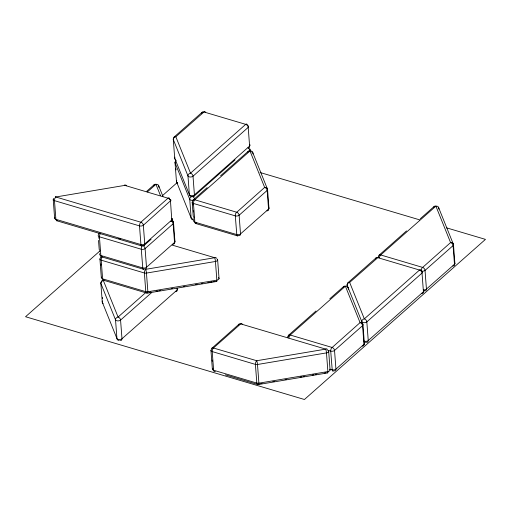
<?xml version="1.0" encoding="UTF-8"?>
<svg xmlns="http://www.w3.org/2000/svg" width="511" height="511" viewBox="0 0 511 511"><rect width="100%" height="100%" fill="white"/><g stroke="black" fill="none" stroke-linecap="round" stroke-linejoin="round"><path stroke-width="0.77" d="M216.638 280.884L216.453 281.063A2.779 0.396 80.5 0 0 216.856 280.156A2.779 1.495 -4.3 0 0 218.401 277.652M239.11 324.089L211.599 348.521A3.111 2.14 48.5 0 0 211.407 349.217L211.401 349.556A2.779 1.495 -4.3 0 0 212.218 351.581L213.624 370.258A2.779 1.354 -73.5 0 0 215.303 371.261M205.358 112.133A3.111 1.514 -73.5 0 0 205.288 111.992L204.879 111.602A2.478 1.207 -73.5 0 0 204.432 111.596L175.835 136.744A2.779 1.91 48.5 0 0 173.689 138.392A2.779 1.495 -4.3 0 0 173.299 139.535L174.705 158.212L189.383 194.646A2.779 2.306 -21.9 0 0 192.27 196.524L193.426 196.601A2.319 1.61 50.1 0 0 193.854 196.396L235.066 159.879M174.245 136.942L202.279 112.145M146.778 191.242L154.36 184.528M147.334 191.964L155.957 184.337A2.779 2.306 -21.9 0 1 158.838 186.215L162.971 196.46M99.632 251.208L25.55 316.731L304.435 399.493L485.45 239.378L446.48 227.817M162.357 195.726L177.291 182.51M194.423 194.921L193.011 176.199A2.779 1.91 48.5 0 0 190.514 173.178L175.835 136.744A2.779 2.306 -21.9 0 0 173.299 139.535L187.978 175.969L189.383 194.646A2.779 1.495 -4.3 0 0 191.593 195.687A2.779 1.495 -4.3 0 0 194.416 194.883L249.604 146.063A2.779 1.495 -4.3 0 0 249.643 144.466M193.19 199.986L207.166 187.626M220.611 175.733L248.384 151.173M248.806 151.754L249.956 150.732A2.779 1.495 -4.3 0 0 249.662 148.918M144.326 245.248L151.077 239.276M145.667 292.65L118.073 317.056A2.779 2.306 -21.9 0 0 115.537 319.848L116.942 338.531A2.779 2.306 -21.9 0 0 119.299 340.454M151.614 292.624L120.57 320.084A2.779 1.495 -4.3 0 1 117.747 320.889A2.779 1.495 -4.3 0 1 115.537 319.848L100.859 283.42A2.779 1.495 -4.3 0 1 101.242 282.276A2.779 1.91 48.5 0 1 103.394 280.628L118.073 317.056A2.779 1.91 48.5 0 1 120.57 320.084L122.014 339.074L121.414 340.281A2.319 1.61 50.1 0 1 120.986 340.479L120.366 340.518M288.606 335.216L316.022 310.963M329.787 298.788L343.794 286.403M348.061 282.628L376.096 257.831M379.117 255.161L406.532 230.908M420.298 218.734L434.305 206.342M287.604 337.522A2.779 1.495 -4.3 0 1 288.051 336.666L289.2 335.65M193.854 196.396L194.448 195.151M211.944 348.087L212.097 347.978A2.478 1.705 48.5 0 1 212.71 347.799L256.746 360.728L325.731 349.128A2.779 1.354 -73.5 0 1 327.353 349.722M144.243 269.003L144.128 269.08A3.111 1.514 -73.5 0 1 143.61 269.271L101.523 256.816M57.385 220.484L56.785 220.733A2.319 1.118 -72.1 0 1 56.472 220.656L55.891 219.334L54.485 200.651A2.779 1.495 -4.3 0 1 53.866 198.472M145.718 269.316A2.779 0.396 80.5 0 1 146.465 273.085L147.871 291.762A2.779 0.396 80.5 0 1 147.468 292.662A2.779 1.354 -73.5 0 1 145.788 291.666L144.383 272.983A2.779 1.354 -73.5 0 1 145.718 269.316L214.703 257.71A2.779 1.354 -73.5 0 1 216.325 258.31M149.627 292.305L151.064 292.062M156.091 291.213L157.529 290.97M158.966 290.733L160.403 290.491M171.185 288.677L172.622 288.434M183.398 286.62L184.835 286.377M195.617 284.57L197.054 284.327M201.366 283.599L202.803 283.356M207.83 282.513L209.267 282.27M210.704 282.027L212.142 281.785M213.579 281.548L215.016 281.305M147.762 293.065L216.747 281.465M260.655 383.716L262.092 383.474M272.874 381.66L274.311 381.417M285.087 379.603L286.524 379.366M300.181 377.067L301.618 376.824M303.055 376.581L304.492 376.345M312.393 375.01L313.831 374.774M315.268 374.531L316.705 374.288M324.613 372.96L326.05 372.717M258.79 384.476L327.775 372.877M423.421 291.085L423.549 291.085A3.111 1.514 -73.5 0 0 424.066 290.893L424.296 290.727A2.779 1.91 48.5 0 0 426.442 289.079L454.483 264.283A2.779 1.495 -4.3 0 0 454.867 263.139L453.461 244.456L438.783 208.028A2.779 1.495 -4.3 0 0 438.151 207.383M101.932 256.388L101.676 256.388A2.478 1.705 48.5 0 0 101.069 256.567L100.571 257.11A3.111 2.14 48.5 0 0 100.373 257.8L100.373 258.144A2.779 1.495 -4.3 0 0 101.191 260.169L102.596 278.846A2.779 1.354 -73.5 0 0 104.059 280.015M195.541 223.454L237.628 235.91A3.111 1.514 -73.5 0 0 238.145 235.724L238.375 235.552A2.779 1.91 48.5 0 0 240.521 233.91L268.556 209.108A2.779 1.495 -4.3 0 0 268.946 207.964L267.54 189.287L252.862 152.853A2.779 1.495 -4.3 0 0 251.584 151.959M56.561 220.701L141.681 245.9M260.048 172.494L419.742 219.877M172.188 245.095L214.703 257.71A2.779 0.396 80.5 0 1 215.45 261.479L216.856 280.156L147.871 291.762A2.779 1.495 -4.3 0 1 145.788 291.666L102.596 278.846A2.779 1.495 -4.3 0 1 101.542 277.077M118.303 238.356L120.583 239.033M145.443 292.062L147.468 292.662M103.279 280.162L146.548 293.001M328.088 350.329L330.7 351.102A2.779 1.495 -4.3 0 0 334.533 350.457L362.567 325.66A2.779 1.495 -4.3 0 0 362.951 324.517L347.122 285.221A2.779 1.495 -4.3 0 1 347.506 284.078A2.779 1.91 48.5 0 1 349.652 282.43L378.255 257.282A2.478 1.207 -73.5 0 1 378.696 257.288L379.105 257.672A3.111 1.514 -73.5 0 1 379.181 257.819M330.144 369.198L332.105 369.779A2.779 1.495 -4.3 0 0 335.938 369.134L363.973 344.337A2.779 1.495 -4.3 0 0 364.356 343.194L362.951 324.517A2.779 2.306 -21.9 0 0 360.07 322.633L345.385 286.205A2.779 1.91 48.5 0 0 343.245 287.438M225.396 374.857L257.576 384.419M237.372 235.884L237.13 235.756A2.478 1.207 -73.5 0 1 236.842 235.328L235.277 215.508A3.111 1.514 -73.5 0 1 235.386 214.594L235.686 213.572A2.478 1.207 -73.5 0 1 236.076 212.838L264.653 187.409L249.975 150.975A2.779 1.91 48.5 0 0 247.867 152.003M143.348 269.246L143.112 269.118A2.478 1.207 -73.5 0 1 142.825 268.69L141.26 248.863A3.111 1.514 -73.5 0 1 141.362 247.95L141.668 246.928A2.478 1.207 -73.5 0 1 142.058 246.193L142.601 245.561A2.779 1.91 48.5 0 0 144.747 243.919L171.9 219.902A2.779 1.495 -4.3 0 0 171.983 218.344M268.486 206.827L268.946 207.964A2.779 2.306 -21.9 0 1 267.553 210.334M171.913 218.657L173.523 222.643L174.922 241.326A2.779 1.495 -4.3 0 1 174.538 242.47A2.779 1.91 48.5 0 1 172.903 244.207M160.543 195.719L155.957 184.337A2.779 1.91 48.5 0 0 153.798 185.774M174.468 240.183L174.922 241.326A2.779 2.306 -21.9 0 1 173.536 243.696M212.844 368.552L212.806 368.233A2.779 1.495 -4.3 0 0 213.624 370.258L256.816 383.078A2.779 1.495 -4.3 0 0 258.898 383.173L327.883 371.574A2.779 1.495 -4.3 0 0 329.767 369.319M330.08 370.015L328.662 351.159M219.053 278.604L217.629 259.741M53.233 199.622L54.626 218.12M438.872 209.197L438.783 208.028A2.779 2.306 -21.9 0 0 435.896 206.15A2.779 1.91 48.5 0 0 433.788 207.179M421.147 270.645A2.779 1.354 -73.5 0 0 419.525 270.044L364.337 318.864A2.779 2.306 -21.9 0 0 361.801 321.649L361.89 322.818M347.774 287.521A2.779 1.495 -4.3 0 1 348.272 288.083L348.361 289.252M347.205 286.39L347.122 285.221A2.779 2.306 -21.9 0 1 349.652 282.43L364.337 318.864A2.779 1.91 48.5 0 1 366.834 321.885L368.271 340.875L367.677 342.083A2.319 1.61 50.1 0 1 367.249 342.287L366.093 342.21A2.779 2.306 -21.9 0 1 364.126 341.846M252.945 154.022L252.862 152.853A2.779 2.306 -21.9 0 0 249.975 150.975L194.787 199.788A2.779 1.91 48.5 0 0 192.634 201.436A2.779 1.495 -4.3 0 0 193.452 203.461L194.857 222.138A2.779 1.354 -73.5 0 0 196.467 223.198M212.193 360.063L212.276 361.232M210.954 350.399L212.359 369.076M192.813 203.774L192.903 204.937M193.337 210.775L193.426 211.944M193.778 216.613L193.867 217.782M192.187 202.299L193.241 216.236M176.059 160.25A2.779 1.91 48.5 0 0 175.439 161.738L175.529 162.907M175.969 168.745L176.059 169.914M177.081 288.779L177.164 289.948A2.779 1.91 48.5 0 1 175.529 291.685M158.927 187.384L158.838 186.215A2.779 1.495 -4.3 0 0 158.206 185.57M98.795 237.13L98.879 238.298M99.76 249.968L99.843 251.137M100.814 263.983L100.897 265.145M98.527 240.387L99.217 249.598M99.926 258.988L101.331 277.665M102.385 297.453L102.475 298.616M194.697 199.111A2.779 1.91 48.5 0 0 192.27 196.524A2.779 2.306 -21.9 0 0 189.734 199.316L191.14 217.993A2.779 2.306 -21.9 0 0 193.369 219.915M247.33 124.959A2.779 1.354 -73.5 0 0 245.702 124.358L203.87 111.947A2.779 1.91 48.5 0 0 201.73 113.18M175.529 159.668A2.779 2.306 -21.9 0 1 174.705 158.212A2.779 1.495 -4.3 0 1 175.018 157.133M248.135 147.807A2.779 1.91 48.5 0 0 249.604 146.063L248.205 127.386A2.779 1.495 -4.3 0 0 248.078 125.674M196.543 223.141A2.779 1.91 48.5 0 1 196.365 223.083M193.905 220.247A2.779 1.495 -4.3 0 0 194.857 222.138L236.689 234.555A2.779 1.495 -4.3 0 0 240.521 233.91L239.116 215.227A2.779 1.91 48.5 0 0 236.619 212.206L194.787 199.788A2.779 1.354 -73.5 0 0 193.452 203.461L235.284 215.872A2.779 1.495 -4.3 0 0 239.116 215.227L267.151 190.431A2.779 1.495 -4.3 0 0 267.54 189.287A2.779 2.306 -21.9 0 0 264.653 187.409A2.779 1.91 48.5 0 1 267.151 190.431L268.556 209.108A2.779 1.91 48.5 0 1 266.921 210.851M193.956 219.027A2.779 1.495 -4.3 0 1 191.14 217.993L176.461 181.565L175.056 162.888A2.779 1.495 -4.3 0 1 175.439 161.738M177.585 183.2A2.779 2.306 -21.9 0 1 176.461 181.565A2.779 1.495 -4.3 0 1 176.774 180.485M193.343 200.223A2.779 1.495 -4.3 0 1 189.734 199.316L175.056 162.888A2.779 2.306 -21.9 0 1 176.008 160.831M248.103 147.992A2.779 1.91 48.5 0 1 249.956 150.732M248.576 147.449A2.779 1.354 -73.5 0 1 248.972 147.947M103.394 280.628A2.779 2.306 -21.9 0 0 100.859 283.42L102.264 302.097L116.942 338.531A2.779 1.495 -4.3 0 0 119.146 339.566A2.779 1.495 -4.3 0 0 121.976 338.761L177.164 289.948A2.779 1.495 -4.3 0 0 177.042 288.236M103.088 303.547A2.779 2.306 -21.9 0 1 102.264 302.097A2.779 1.495 -4.3 0 1 102.577 301.017M216.983 258.962A2.779 1.495 -4.3 0 1 215.45 261.479L146.465 273.085A2.779 1.495 -4.3 0 1 144.383 272.983L101.191 260.169A2.779 1.354 -73.5 0 1 102.251 256.778M99.888 253.603A2.779 1.495 -4.3 0 0 100.839 255.5A2.779 1.354 -73.5 0 0 102.149 256.752M100.629 233.278A2.779 1.354 -73.5 0 0 99.434 236.817L100.839 255.5L142.671 267.911A2.779 1.495 -4.3 0 0 146.504 267.266L174.538 242.47L173.133 223.792A2.779 1.495 -4.3 0 0 173.523 222.643A2.779 2.306 -21.9 0 0 171.428 220.733M99.715 233.093A2.779 1.91 48.5 0 0 98.617 234.792A2.779 1.495 -4.3 0 0 99.434 236.817L141.266 249.234A2.779 1.495 -4.3 0 0 145.098 248.589L173.133 223.792A2.779 1.91 48.5 0 0 171.153 220.976M144.907 269.01A2.779 1.91 48.5 0 0 146.504 267.266L145.098 248.589A2.779 1.91 48.5 0 0 142.601 245.561A2.779 1.354 -73.5 0 1 140.915 244.565L55.891 219.334A2.779 1.495 -4.3 0 1 54.933 217.443M169.882 199.264A2.779 1.495 -4.3 0 1 170.495 201.225L171.824 220.714A2.478 1.705 48.5 0 1 171.504 221.25L170.846 221.595A3.111 2.14 48.5 0 1 170.47 221.64M55.392 197.022A2.779 0.396 80.5 0 1 55.814 196.984L124.799 185.378A2.779 1.354 -73.5 0 1 126.364 185.755M169.658 198.996A2.779 1.354 -73.5 0 0 167.998 198.198L124.799 185.378A2.779 0.396 80.5 0 0 124.39 185.282M242.278 324.306A2.779 1.354 -73.5 0 0 240.7 323.897A2.779 1.91 48.5 0 0 238.548 325.335M327.513 372.538A2.779 0.396 80.5 0 0 327.883 371.574L326.478 352.89A2.779 0.396 80.5 0 0 325.731 349.128L240.7 323.897L213.547 347.914A2.779 1.354 -73.5 0 0 212.218 351.581L255.411 364.4A2.779 1.495 -4.3 0 0 257.493 364.496L326.478 352.89A2.779 1.495 -4.3 0 0 328.56 351.747A2.779 1.495 -4.3 0 0 327.87 350.303M288.051 336.666A2.779 1.91 48.5 0 1 290.197 335.018L345.385 286.205A2.779 2.306 -21.9 0 1 348.272 288.083M288.875 337.995A2.779 1.354 -73.5 0 1 290.197 335.018L332.035 347.435A2.779 1.91 48.5 0 1 334.533 350.457L335.938 369.134A2.779 1.91 48.5 0 1 333.785 370.782L333.562 370.954A3.111 1.514 -73.5 0 1 333.044 371.139L332.546 370.986A2.478 1.207 -73.5 0 1 332.259 370.558L330.694 350.738A3.111 1.514 -73.5 0 1 330.796 349.818L331.102 348.796A2.478 1.207 -73.5 0 1 331.492 348.061L360.07 322.633A2.779 1.91 48.5 0 1 362.567 325.66L363.973 344.337A2.779 1.91 48.5 0 1 362.503 346.081M364.356 343.194A2.779 2.306 -21.9 0 1 362.599 345.749M375.547 258.866A2.779 1.91 48.5 0 1 377.693 257.633L419.525 270.044A2.779 1.91 48.5 0 1 422.022 273.072L423.427 291.749A2.779 1.91 48.5 0 1 421.792 293.486M361.801 321.649A2.779 1.495 -4.3 0 0 364.004 322.69A2.779 1.495 -4.3 0 0 366.834 321.885L422.022 273.072A2.779 1.495 -4.3 0 0 421.818 271.303M423.389 290.088A2.779 1.495 -4.3 0 1 423.427 291.749L368.239 340.562A2.779 1.495 -4.3 0 1 364.132 341.112M379.418 257.678A2.779 1.354 -73.5 0 1 380.708 254.963L435.896 206.15L450.574 242.578A2.779 1.91 48.5 0 1 453.078 245.606L454.483 264.283A2.779 1.91 48.5 0 1 452.842 266.02M454.867 263.139A2.779 2.306 -21.9 0 1 453.474 265.509M378.121 257.32A2.779 1.495 -4.3 0 1 378.562 256.611A2.779 1.91 48.5 0 1 380.708 254.963L422.54 267.374A2.779 1.91 48.5 0 1 425.037 270.402L426.442 289.079A2.779 1.495 -4.3 0 1 423.312 289.865M421.907 271.188A2.779 1.495 -4.3 0 0 425.037 270.402L453.078 245.606A2.779 1.495 -4.3 0 0 453.461 244.456A2.779 2.306 -21.9 0 0 450.574 242.578L421.997 268.007A2.478 1.207 -73.5 0 0 421.613 268.741L421.307 269.763A3.111 1.514 -73.5 0 0 421.211 270.472M245.702 124.358L190.514 173.178A2.779 2.306 -21.9 0 0 187.978 175.969A2.779 1.495 -4.3 0 0 190.188 177.01A2.779 1.495 -4.3 0 0 193.011 176.199L248.205 127.386A2.779 1.91 48.5 0 0 245.702 124.358M167.998 198.198L140.844 222.215A2.779 1.354 -73.5 0 0 139.509 225.881L140.915 244.565A2.779 1.495 -4.3 0 0 144.747 243.919L143.342 225.242A2.779 1.91 48.5 0 0 140.844 222.215L55.814 196.984A2.779 1.354 -73.5 0 0 54.485 200.651L139.509 225.881A2.779 1.495 -4.3 0 0 143.342 225.242L170.438 200.868A3.111 2.14 48.5 0 0 170.131 200.018L169.524 199.149A2.478 1.705 48.5 0 0 168.86 198.594L167.998 198.198M258.898 383.173L257.493 364.496A2.779 0.396 80.5 0 0 256.746 360.728A2.779 1.354 -73.5 0 0 255.411 364.4L256.816 383.078A2.779 1.354 -73.5 0 0 258.502 384.08A2.779 0.396 80.5 0 0 258.898 383.173"/></g></svg>
